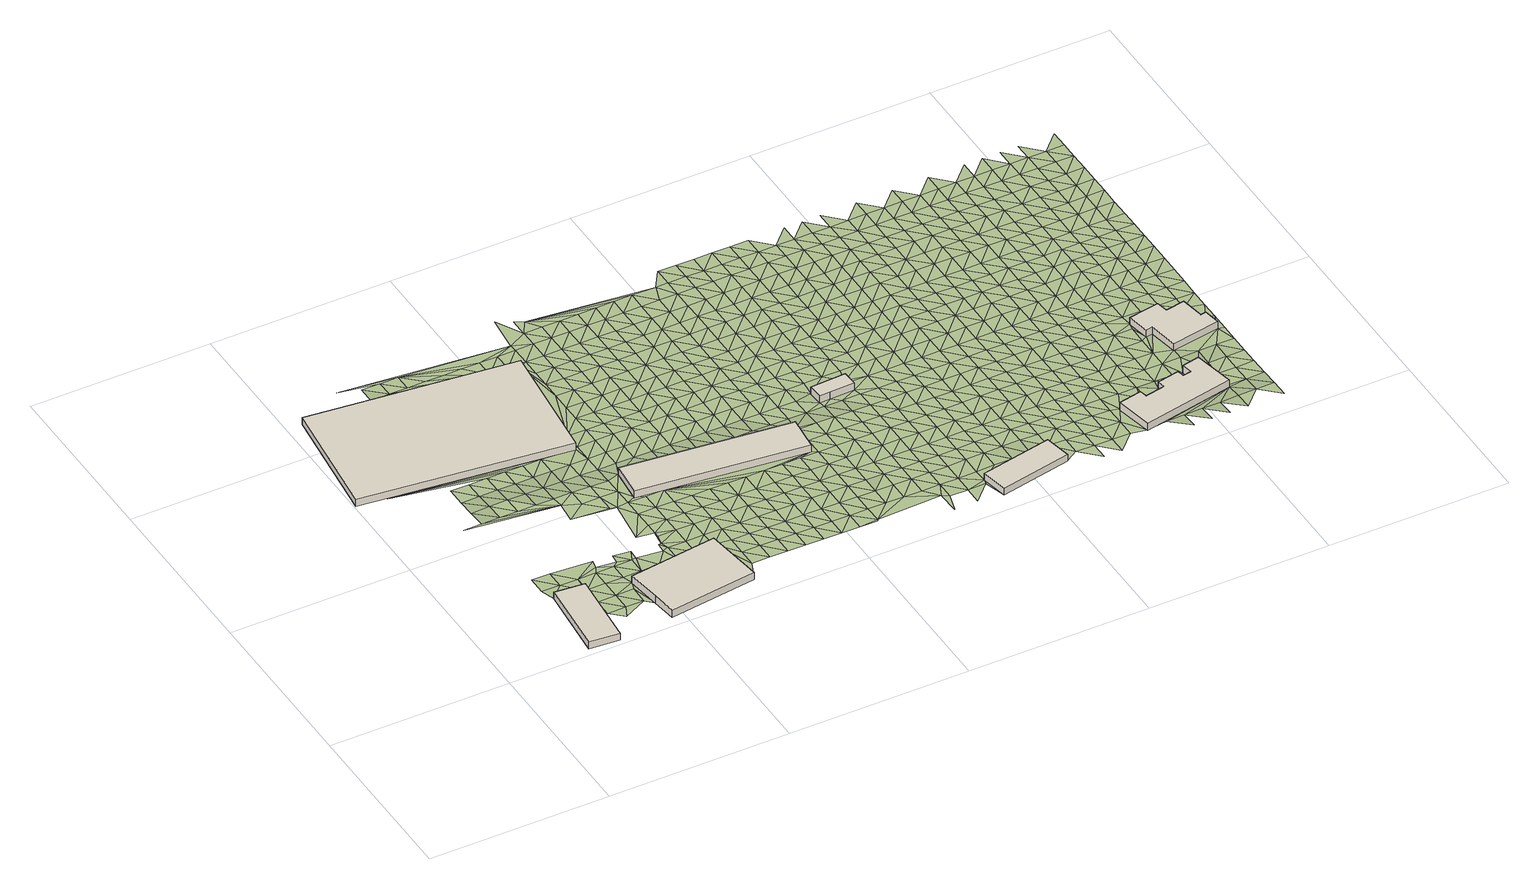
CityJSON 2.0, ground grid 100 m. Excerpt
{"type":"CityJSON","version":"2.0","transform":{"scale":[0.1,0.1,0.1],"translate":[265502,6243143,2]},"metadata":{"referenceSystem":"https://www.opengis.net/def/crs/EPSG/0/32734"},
"CityObjects":{
"building1":{"type":"Building","attributes":{"building":"industrial","building:levels":"1","footprint":{"type":"Polygon"},"plus_code":"C4XVXQX7+X7W","ground_height":3.92,"building_height":4.1,"roof_height":8.02},"geometry":[{"type":"Solid","lod":"1","boundaries":[[[[0,1,2,3]],[[1,4,5,2]],[[4,6,7,5]],[[6,0,3,7]],[[3,2,5,7]],[[6,4,1,0]]]]}]},
"building2":{"type":"Building","attributes":{"building":"industrial","building:levels":"1","footprint":{"type":"Polygon"},"plus_code":"C5X5XRXG+XCR","ground_height":2.96,"building_height":4.1,"roof_height":7.06},"geometry":[{"type":"Solid","lod":"1","boundaries":[[[[8,9,10,11]],[[9,12,13,10]],[[12,14,15,13]],[[14,8,11,15]],[[11,10,13,15]],[[14,12,9,8]]]]}]},
"building3":{"type":"Building","attributes":{"building":"industrial","building:levels":"1","footprint":{"type":"Polygon"},"plus_code":"C7XRXQXX+X9W","ground_height":4.1,"building_height":4.1,"roof_height":8.2},"geometry":[{"type":"Solid","lod":"1","boundaries":[[[[16,17,18,19,20,21]],[[17,22,23,19,18]],[[22,24,25,23]],[[24,26,27,25]],[[26,16,21,20,27]],[[20,19,23,25,27]],[[26,24,22,17,16]]]]}]},
"building4":{"type":"Building","attributes":{"building":"industrial","building:levels":"1","footprint":{"type":"Polygon"},"plus_code":"CCXGXXX6+XHV","ground_height":3.63,"building_height":4.1,"roof_height":7.73},"geometry":[{"type":"Solid","lod":"1","boundaries":[[[[28,29,30,31]],[[29,32,33,30]],[[32,34,35,33]],[[34,28,31,35]],[[31,30,33,35]],[[34,32,29,28]]]]}]},
"building5":{"type":"Building","attributes":{"building":"industrial","building:levels":"1","footprint":{"type":"Polygon"},"plus_code":"CJXCX4XJ+X2X","ground_height":3.08,"building_height":4.1,"roof_height":7.18},"geometry":[{"type":"Solid","lod":"1","boundaries":[[[[36,37,38,39]],[[37,40,41,38]],[[40,42,43,41]],[[42,44,45,43]],[[44,36,39,45]],[[39,38,41,43,45]],[[44,42,40,37,36]]]]}]},
"building6":{"type":"Building","attributes":{"building":"industrial","building:levels":"1","footprint":{"type":"Polygon"},"plus_code":"CQX2XXXW+XCV","ground_height":2.72,"building_height":4.1,"roof_height":6.82},"geometry":[{"type":"Solid","lod":"1","boundaries":[[[[46,47,48,49]],[[47,50,51,48]],[[50,52,53,51]],[[52,46,49,53]],[[49,48,51,53]],[[52,50,47,46]]]]}]},
"building7":{"type":"Building","attributes":{"building":"industrial","building:levels":"1","footprint":{"type":"Polygon"},"plus_code":"C3XHXJXX+XQW","ground_height":2.42,"building_height":4.1,"roof_height":6.52},"geometry":[{"type":"Solid","lod":"1","boundaries":[[[[54,55,56,57]],[[55,58,59,56]],[[58,60,61,59]],[[60,62,63,61]],[[62,64,65,63]],[[64,66,67,65]],[[66,68,69,67]],[[68,70,71,69]],[[70,72,73,71]],[[72,74,75,73]],[[74,76,77,75]],[[76,54,57,77]],[[57,56,59,61,63,65,67,69,71,73,75,77]],[[76,74,72,70,68,66,64,62,60,58,55,54]]]]}]},
"building8":{"type":"Building","attributes":{"building":"industrial","building:levels":"1","footprint":{"type":"Polygon"},"plus_code":"C4XWXRXM+XPW","ground_height":2.54,"building_height":4.1,"roof_height":6.64},"geometry":[{"type":"Solid","lod":"1","boundaries":[[[[78,79,80,81]],[[79,82,83,80]],[[82,84,85,83]],[[84,86,87,85]],[[86,88,89,87]],[[88,90,91,89]],[[90,92,93,91]],[[92,94,95,93]],[[94,96,97,95]],[[96,78,81,97]],[[81,80,83,85,87,89,91,93,95,97]],[[96,94,92,90,88,86,84,82,79,78]]]]}]},
"terrain1":{"type":"TINRelief","geometry":[{"type":"CompositeSurface","lod":"1","boundaries":[[[98,99,100]],[[100,99,101]],[[101,99,102]],[[98,103,99]],[[4,104,103]],[[102,99,105]],[[104,106,107]],[[103,105,99]],[[104,108,103]],[[106,109,107]],[[103,108,105]],[[108,104,110]],[[110,104,107]],[[111,112,113]],[[108,114,105]],[[107,109,115]],[[116,102,105]],[[117,108,110]],[[117,114,108]],[[110,107,115]],[[111,118,119]],[[118,111,113]],[[112,120,121]],[[114,122,105]],[[123,119,124]],[[110,125,117]],[[105,122,116]],[[115,126,110]],[[124,119,118]],[[117,127,114]],[[125,110,126]],[[118,113,128]],[[129,123,124]],[[126,115,130]],[[127,117,125]],[[113,112,121]],[[122,114,131]],[[132,133,134]],[[126,130,125]],[[124,118,135]],[[127,131,114]],[[135,118,128]],[[124,136,129]],[[137,122,131]],[[124,135,136]],[[138,127,125]],[[121,128,113]],[[131,127,138]],[[132,134,139]],[[128,140,135]],[[129,136,133]],[[131,141,137]],[[136,135,142]],[[138,141,131]],[[143,137,141]],[[142,135,140]],[[144,138,125]],[[140,128,121]],[[139,145,132]],[[136,146,133]],[[136,142,146]],[[141,138,147]],[[148,143,141]],[[147,138,144]],[[142,140,149]],[[150,145,151]],[[148,141,147]],[[146,134,133]],[[152,153,154]],[[155,144,125]],[[140,121,149]],[[156,146,142]],[[157,158,159]],[[149,156,142]],[[160,161,121]],[[146,162,134]],[[163,147,144]],[[156,162,146]],[[159,158,164]],[[165,154,153]],[[155,125,166]],[[167,168,164]],[[169,149,121]],[[149,169,156]],[[162,139,134]],[[170,161,160]],[[121,161,169]],[[163,144,155]],[[164,158,171]],[[172,170,160]],[[162,156,173]],[[156,169,174]],[[157,165,153]],[[166,125,175]],[[163,155,176]],[[177,163,176]],[[156,174,173]],[[161,178,169]],[[162,145,139]],[[179,177,176]],[[167,164,171]],[[178,161,170]],[[155,166,176]],[[180,181,182]],[[162,173,145]],[[183,182,179]],[[174,169,184]],[[185,172,181]],[[185,181,180]],[[176,186,179]],[[158,157,153]],[[184,169,178]],[[170,172,178]],[[179,187,183]],[[188,167,171]],[[186,176,166]],[[174,189,173]],[[187,182,183]],[[174,184,190]],[[179,186,187]],[[172,191,178]],[[180,182,192]],[[145,173,189]],[[185,193,172]],[[174,190,189]],[[184,178,191]],[[171,158,153]],[[192,185,180]],[[193,191,172]],[[192,182,187]],[[8,194,153]],[[188,195,167]],[[196,190,184]],[[197,186,166]],[[185,198,193]],[[199,168,167]],[[191,196,184]],[[198,185,192]],[[200,191,193]],[[166,175,197]],[[187,186,201]],[[145,189,151]],[[190,202,189]],[[196,203,190]],[[153,188,171]],[[200,193,204]],[[205,175,22]],[[192,187,201]],[[204,193,198]],[[186,197,201]],[[190,203,202]],[[195,206,167]],[[191,200,28]],[[28,196,191]],[[192,207,198]],[[175,205,208]],[[202,151,189]],[[196,28,203]],[[201,207,192]],[[175,209,197]],[[208,210,175]],[[153,195,188]],[[204,211,200]],[[211,204,198]],[[207,212,198]],[[210,209,175]],[[213,201,197]],[[205,214,208]],[[167,206,215]],[[151,202,216]],[[203,28,217]],[[202,203,218]],[[211,198,212]],[[201,213,207]],[[216,219,151]],[[197,209,213]],[[220,210,208]],[[203,217,218]],[[221,216,202]],[[208,214,220]],[[195,153,206]],[[222,212,207]],[[209,210,223]],[[207,213,222]],[[202,218,221]],[[224,219,216]],[[217,28,225]],[[220,223,210]],[[211,212,226]],[[213,209,227]],[[212,222,226]],[[216,221,224]],[[214,228,220]],[[223,227,209]],[[215,199,167]],[[194,151,219]],[[217,229,218]],[[153,215,206]],[[222,213,230]],[[219,224,231]],[[225,28,232]],[[223,220,233]],[[227,230,213]],[[217,225,229]],[[221,218,234]],[[233,220,228]],[[235,219,231]],[[236,211,226]],[[237,226,222]],[[238,227,223]],[[221,234,224]],[[230,237,222]],[[219,235,239]],[[229,234,218]],[[223,233,238]],[[215,153,240]],[[194,219,239]],[[231,224,241]],[[237,236,226]],[[233,228,242]],[[230,227,243]],[[227,238,244]],[[153,245,240]],[[234,241,224]],[[229,225,246]],[[245,153,194]],[[247,211,236]],[[248,225,232]],[[227,244,243]],[[249,237,230]],[[235,231,250]],[[233,251,238]],[[241,252,231]],[[225,248,246]],[[253,234,229]],[[242,251,233]],[[237,249,236]],[[230,243,249]],[[231,252,250]],[[254,239,235]],[[244,238,255]],[[194,239,256]],[[234,253,241]],[[199,215,240]],[[253,229,246]],[[211,257,200]],[[248,232,258]],[[251,255,238]],[[259,245,194]],[[211,247,260]],[[239,254,256]],[[194,256,261]],[[245,262,240]],[[235,250,254]],[[244,263,243]],[[264,252,241]],[[247,236,249]],[[242,265,251]],[[194,261,259]],[[244,255,263]],[[245,259,262]],[[241,253,264]],[[248,266,246]],[[258,267,248]],[[243,268,249]],[[269,261,256]],[[256,254,270]],[[199,240,262]],[[252,271,250]],[[272,255,251]],[[246,266,253]],[[263,268,243]],[[252,264,273]],[[248,267,266]],[[261,269,259]],[[251,265,272]],[[256,270,269]],[[274,211,260]],[[250,271,254]],[[252,273,271]],[[247,249,260]],[[253,275,264]],[[268,276,249]],[[277,267,258]],[[278,263,255]],[[28,279,232]],[[255,272,280]],[[266,275,253]],[[270,254,281]],[[262,259,282]],[[260,249,276]],[[269,283,259]],[[263,278,268]],[[273,264,284]],[[281,254,271]],[[280,278,255]],[[282,199,262]],[[265,285,272]],[[259,283,282]],[[275,284,264]],[[270,286,269]],[[266,267,287]],[[267,277,288]],[[289,276,268]],[[286,270,281]],[[271,273,290]],[[280,272,291]],[[268,278,289]],[[284,292,273]],[[267,288,287]],[[199,293,294]],[[282,293,199]],[[295,283,269]],[[266,296,275]],[[285,291,272]],[[273,292,290]],[[295,269,286]],[[274,260,276]],[[297,281,271]],[[276,289,298]],[[266,287,296]],[[288,277,299]],[[278,280,300]],[[284,275,301]],[[274,257,211]],[[291,302,280]],[[283,303,282]],[[232,279,258]],[[274,276,298]],[[271,290,297]],[[283,295,304]],[[278,300,289]],[[305,286,281]],[[300,280,302]],[[275,296,301]],[[284,306,292]],[[303,293,282]],[[283,304,303]],[[307,291,285]],[[295,286,305]],[[288,308,287]],[[299,309,288]],[[305,281,297]],[[298,289,310]],[[311,312,293]],[[284,301,306]],[[290,292,313]],[[291,307,302]],[[296,287,308]],[[285,314,307]],[[300,310,289]],[[288,309,308]],[[315,304,295]],[[316,311,293]],[[316,293,303]],[[258,279,277]],[[298,317,274]],[[290,313,297]],[[292,306,313]],[[295,305,315]],[[310,317,298]],[[318,309,299]],[[319,300,302]],[[296,320,301]],[[302,307,321]],[[296,308,322]],[[297,323,305]],[[303,304,324]],[[315,325,304]],[[300,319,310]],[[306,301,320]],[[317,326,274]],[[323,297,313]],[[319,302,321]],[[296,322,320]],[[314,327,307]],[[304,325,324]],[[311,316,328]],[[329,315,305]],[[309,330,308]],[[328,316,303]],[[309,318,331]],[[279,299,277]],[[332,317,310]],[[329,305,323]],[[314,333,327]],[[313,306,334]],[[321,307,335]],[[330,322,308]],[[332,310,319]],[[306,320,336]],[[309,331,330]],[[328,303,324]],[[337,325,315]],[[327,335,307]],[[338,326,317]],[[306,336,334]],[[329,337,315]],[[339,323,313]],[[332,338,317]],[[326,257,274]],[[331,318,340]],[[319,321,341]],[[342,320,322]],[[321,335,343]],[[344,322,330]],[[311,328,345]],[[323,339,329]],[[279,318,299]],[[346,324,325]],[[313,334,339]],[[325,337,347]],[[341,332,319]],[[342,336,320]],[[338,348,326]],[[341,321,343]],[[322,344,342]],[[324,346,328]],[[325,347,346]],[[337,329,349]],[[330,331,350]],[[351,335,327]],[[340,352,331]],[[349,329,339]],[[353,338,332]],[[348,257,326]],[[354,334,336]],[[335,351,343]],[[332,341,355]],[[342,356,336]],[[331,352,350]],[[357,347,337]],[[358,344,330]],[[311,345,359]],[[346,345,328]],[[340,318,279]],[[338,353,348]],[[334,354,339]],[[332,355,353]],[[336,356,354]],[[337,349,357]],[[343,360,341]],[[330,350,358]],[[361,352,340]],[[344,362,342]],[[351,360,343]],[[351,327,363]],[[346,347,364]],[[357,365,347]],[[366,355,341]],[[349,339,367]],[[342,362,356]],[[348,353,368]],[[354,369,339]],[[344,358,362]],[[257,348,368]],[[360,366,341]],[[347,365,364]],[[370,311,359]],[[367,357,349]],[[350,352,371]],[[359,345,346]],[[352,361,372]],[[367,339,369]],[[361,340,279]],[[353,355,373]],[[354,356,374]],[[350,371,358]],[[366,373,355]],[[352,372,371]],[[374,356,362]],[[346,364,359]],[[375,257,368]],[[376,365,357]],[[360,351,377]],[[368,353,378]],[[379,369,354]],[[376,357,367]],[[279,257,375]],[[327,380,363]],[[358,381,362]],[[373,378,353]],[[379,354,374]],[[351,363,377]],[[382,372,361]],[[383,366,360]],[[364,365,384]],[[371,381,358]],[[370,385,311]],[[386,375,368]],[[382,361,279]],[[384,365,376]],[[375,387,279]],[[366,383,373]],[[388,367,369]],[[378,386,368]],[[369,379,389]],[[360,377,383]],[[390,374,362]],[[362,381,391]],[[392,387,375]],[[393,371,372]],[[359,364,370]],[[382,394,372]],[[388,369,389]],[[395,364,384]],[[379,374,390]],[[396,376,367]],[[386,392,375]],[[390,362,391]],[[397,279,387]],[[398,378,373]],[[371,393,381]],[[373,383,399]],[[372,394,393]],[[364,395,370]],[[400,377,363]],[[396,367,388]],[[401,382,279]],[[402,389,379]],[[403,384,376]],[[373,399,398]],[[385,404,311]],[[392,397,387]],[[405,386,378]],[[377,400,383]],[[381,406,391]],[[390,402,379]],[[363,407,400]],[[380,407,363]],[[401,394,382]],[[384,403,395]],[[397,401,279]],[[396,403,376]],[[406,381,393]],[[386,405,392]],[[389,408,388]],[[378,398,405]],[[399,383,409]],[[391,410,390]],[[402,408,389]],[[409,383,400]],[[410,391,406]],[[396,388,411]],[[394,412,393]],[[385,370,395]],[[401,413,394]],[[403,414,395]],[[397,392,415]],[[402,390,416]],[[392,405,417]],[[408,411,388]],[[418,419,380]],[[398,399,420]],[[421,400,407]],[[412,406,393]],[[399,409,422]],[[407,380,421]],[[390,410,416]],[[394,413,412]],[[395,414,385]],[[397,415,401]],[[392,417,415]],[[398,420,405]],[[423,408,402]],[[403,396,424]],[[399,422,420]],[[411,425,396]],[[421,380,419]],[[400,426,409]],[[423,402,416]],[[424,414,403]],[[410,406,427]],[[401,44,413]],[[424,396,425]],[[400,421,426]],[[406,412,428]],[[417,405,429]],[[401,415,430]],[[431,422,409]],[[411,408,432]],[[429,405,420]],[[433,408,423]],[[430,44,401]],[[406,428,427]],[[434,412,413]],[[419,435,421]],[[436,416,410]],[[414,437,385]],[[409,426,431]],[[417,438,415]],[[434,413,44]],[[408,433,432]],[[437,414,424]],[[411,439,425]],[[438,417,429]],[[410,427,436]],[[440,420,422]],[[441,423,416]],[[426,421,442]],[[443,428,412]],[[431,444,422]],[[415,445,430]],[[412,434,443]],[[442,421,435]],[[411,432,439]],[[430,36,44]],[[446,424,425]],[[422,444,440]],[[445,415,438]],[[436,441,416]],[[385,437,404]],[[447,429,420]],[[448,433,423]],[[431,426,449]],[[450,427,428]],[[446,425,439]],[[449,426,442]],[[443,451,428]],[[438,429,447]],[[452,435,453]],[[454,36,430]],[[455,437,424]],[[420,440,447]],[[430,445,454]],[[423,441,448]],[[456,444,431]],[[433,457,432]],[[427,450,436]],[[428,451,450]],[[431,449,456]],[[424,446,455]],[[442,435,458]],[[434,459,443]],[[445,438,460]],[[439,432,457]],[[437,455,404]],[[433,448,457]],[[460,438,447]],[[458,435,452]],[[440,444,461]],[[441,436,462]],[[459,451,443]],[[444,456,463]],[[450,464,436]],[[454,445,465]],[[449,442,466]],[[458,467,442]],[[440,461,447]],[[36,454,37]],[[441,462,448]],[[468,446,439]],[[444,463,461]],[[460,465,445]],[[462,436,464]],[[439,457,469]],[[470,404,455]],[[449,466,456]],[[458,452,46]],[[471,450,451]],[[442,467,466]],[[472,459,434]],[[446,468,455]],[[473,404,470]],[[468,439,469]],[[471,451,459]],[[474,460,447]],[[465,475,454]],[[463,456,476]],[[477,457,448]],[[478,464,450]],[[474,447,461]],[[462,479,448]],[[475,37,454]],[[480,470,455]],[[466,476,456]],[[478,450,471]],[[460,481,465]],[[477,469,457]],[[448,479,477]],[[482,467,458]],[[468,480,455]],[[481,460,474]],[[461,463,483]],[[484,462,464]],[[470,485,473]],[[476,486,463]],[[464,478,487]],[[488,475,465]],[[489,466,467]],[[490,471,459]],[[491,459,472]],[[470,480,485]],[[492,472,37]],[[474,461,483]],[[468,469,493]],[[463,486,483]],[[488,465,481]],[[487,484,464]],[[494,469,477]],[[462,495,479]],[[466,489,476]],[[496,37,475]],[[478,471,490]],[[467,482,489]],[[490,459,491]],[[468,493,480]],[[497,473,485]],[[493,469,494]],[[474,498,481]],[[482,458,499]],[[37,500,492]],[[475,488,496]],[[462,484,495]],[[492,500,472]],[[501,486,476]],[[502,487,478]],[[479,503,477]],[[483,498,474]],[[485,480,504]],[[476,489,501]],[[478,490,502]],[[37,496,500]],[[472,505,491]],[[479,495,503]],[[504,480,493]],[[488,481,506]],[[507,494,477]],[[498,508,481]],[[509,483,486]],[[484,487,510]],[[482,499,489]],[[511,497,485]],[[491,505,490]],[[505,472,500]],[[486,501,512]],[[502,513,487]],[[488,506,496]],[[506,481,508]],[[477,503,507]],[[511,485,504]],[[499,458,514]],[[483,509,498]],[[495,484,510]],[[515,493,494]],[[486,512,509]],[[510,487,513]],[[501,489,516]],[[502,490,517]],[[500,496,518]],[[497,511,519]],[[515,494,507]],[[516,489,499]],[[517,490,505]],[[520,508,498]],[[495,521,503]],[[522,504,493]],[[506,518,496]],[[523,512,501]],[[524,513,502]],[[498,509,520]],[[495,510,521]],[[504,522,511]],[[516,523,501]],[[493,515,522]],[[524,502,517]],[[507,503,525]],[[500,526,505]],[[518,527,500]],[[514,458,528]],[[512,529,509]],[[530,506,508]],[[508,520,531]],[[503,521,525]],[[510,513,532]],[[514,516,499]],[[523,529,512]],[[533,513,524]],[[500,527,526]],[[506,530,518]],[[534,519,511]],[[535,517,505]],[[530,508,531]],[[511,522,536]],[[520,509,537]],[[510,532,521]],[[515,507,538]],[[532,513,533]],[[525,539,507]],[[529,537,509]],[[511,536,534]],[[505,526,535]],[[540,527,518]],[[541,523,516]],[[515,538,522]],[[542,524,517]],[[538,507,539]],[[543,516,514]],[[544,531,520]],[[525,521,545]],[[518,530,540]],[[523,541,529]],[[537,544,520]],[[545,521,532]],[[516,543,541]],[[535,542,517]],[[546,533,524]],[[536,522,547]],[[530,531,548]],[[549,539,525]],[[526,527,550]],[[527,540,551]],[[547,522,538]],[[544,548,531]],[[549,525,545]],[[524,542,546]],[[537,529,552]],[[553,532,533]],[[554,534,536]],[[526,550,535]],[[514,528,543]],[[529,541,555]],[[527,551,550]],[[540,530,556]],[[554,536,547]],[[557,538,539]],[[529,555,552]],[[548,556,530]],[[553,533,546]],[[558,539,549]],[[559,544,537]],[[560,545,532]],[[543,561,541]],[[562,551,540]],[[542,535,563]],[[564,534,554]],[[557,539,558]],[[550,565,535]],[[543,528,561]],[[544,559,548]],[[566,547,538]],[[537,552,559]],[[556,562,540]],[[532,553,560]],[[567,555,541]],[[568,549,545]],[[542,563,546]],[[563,535,565]],[[567,541,561]],[[538,557,566]],[[569,528,570]],[[571,554,547]],[[550,551,572]],[[562,573,551]],[[560,568,545]],[[556,548,574]],[[575,558,549]],[[548,559,576]],[[555,577,552]],[[553,546,578]],[[564,554,571]],[[567,579,555]],[[563,580,546]],[[551,573,572]],[[571,547,566]],[[581,565,550]],[[582,561,528]],[[548,576,574]],[[549,568,575]],[[569,583,528]],[[552,577,559]],[[584,562,556]],[[553,578,560]],[[557,558,585]],[[555,579,577]],[[578,546,580]],[[561,582,567]],[[550,572,581]],[[528,583,582]],[[562,584,573]],[[557,585,566]],[[586,563,565]],[[556,574,584]],[[564,571,587]],[[585,558,575]],[[588,576,559]],[[579,567,589]],[[568,560,590]],[[588,559,577]],[[578,591,560]],[[586,565,581]],[[583,569,592]],[[593,580,563]],[[566,594,571]],[[567,582,589]],[[568,590,575]],[[595,572,573]],[[592,569,596]],[[573,584,597]],[[590,560,591]],[[594,566,585]],[[598,574,576]],[[588,599,576]],[[563,586,593]],[[577,579,600]],[[601,578,580]],[[583,602,582]],[[603,587,571]],[[579,589,604]],[[573,597,595]],[[574,598,584]],[[605,581,572]],[[576,599,598]],[[602,583,592]],[[603,571,594]],[[577,600,588]],[[606,585,575]],[[579,604,600]],[[601,580,593]],[[590,607,575]],[[608,591,578]],[[582,609,589]],[[572,595,605]],[[597,584,610]],[[611,586,581]],[[606,575,607]],[[609,582,602]],[[599,588,612]],[[613,594,585]],[[610,584,598]],[[578,601,608]],[[604,589,614]],[[615,590,591]],[[588,600,612]],[[611,581,605]],[[616,602,592]],[[617,593,586]],[[594,613,603]],[[589,609,614]],[[585,606,613]],[[618,598,599]],[[595,597,619]],[[620,616,592]],[[597,610,621]],[[615,591,608]],[[622,607,590]],[[599,612,618]],[[586,611,617]],[[623,600,604]],[[624,601,593]],[[625,609,602]],[[595,619,605]],[[604,614,626]],[[597,621,619]],[[598,627,610]],[[602,616,625]],[[590,615,622]],[[603,613,628]],[[600,623,612]],[[606,607,629]],[[604,626,623]],[[598,618,627]],[[624,593,617]],[[630,608,601]],[[614,609,631]],[[605,632,611]],[[603,628,633]],[[634,621,610]],[[606,629,613]],[[629,607,622]],[[631,609,625]],[[632,605,619]],[[612,635,618]],[[620,636,616]],[[610,627,634]],[[601,624,630]],[[637,626,614]],[[638,615,608]],[[611,639,617]],[[635,612,623]],[[640,628,613]],[[631,637,614]],[[639,611,632]],[[627,618,641]],[[625,616,642]],[[621,643,619]],[[634,644,621]],[[638,608,630]],[[640,613,629]],[[626,645,623]],[[617,646,624]],[[647,622,615]],[[641,618,635]],[[642,631,625]],[[642,616,636]],[[626,637,645]],[[646,617,639]],[[621,644,643]],[[634,627,648]],[[649,632,619]],[[615,638,647]],[[640,650,628]],[[651,635,623]],[[624,652,630]],[[653,629,622]],[[648,627,641]],[[654,637,631]],[[632,649,639]],[[623,645,651]],[[652,624,646]],[[628,650,655]],[[619,643,649]],[[656,644,634]],[[629,653,640]],[[653,622,647]],[[654,631,642]],[[641,635,657]],[[630,658,638]],[[634,648,656]],[[659,646,639]],[[657,635,651]],[[658,630,652]],[[642,636,660]],[[645,637,661]],[[650,640,662]],[[637,654,663]],[[659,639,649]],[[638,664,647]],[[643,644,665]],[[644,656,666]],[[640,653,662]],[[645,661,651]],[[648,641,667]],[[668,652,646]],[[654,642,669]],[[661,637,663]],[[657,670,641]],[[664,638,658]],[[669,642,660]],[[655,650,671]],[[643,665,649]],[[646,659,668]],[[644,666,665]],[[648,667,656]],[[647,672,653]],[[663,654,669]],[[641,670,667]],[[650,662,671]],[[651,673,657]],[[672,647,664]],[[658,652,674]],[[673,651,661]],[[652,668,675]],[[666,656,676]],[[653,677,662]],[[659,649,678]],[[665,679,649]],[[680,670,657]],[[667,676,656]],[[652,675,674]],[[677,653,672]],[[681,663,669]],[[663,681,661]],[[682,664,658]],[[659,678,668]],[[657,673,680]],[[678,649,679]],[[662,683,671]],[[664,682,672]],[[666,684,665]],[[676,685,666]],[[658,674,682]],[[683,662,677]],[[686,673,661]],[[687,667,670]],[[675,668,688]],[[670,680,689]],[[690,671,691]],[[681,686,661]],[[678,688,668]],[[666,685,684]],[[681,669,692]],[[667,687,676]],[[693,677,672]],[[665,694,679]],[[670,689,687]],[[691,671,683]],[[680,673,695]],[[693,672,682]],[[675,696,674]],[[686,695,673]],[[688,697,675]],[[665,684,694]],[[698,685,676]],[[699,683,677]],[[700,678,679]],[[701,689,680]],[[674,696,682]],[[676,687,698]],[[675,697,696]],[[677,693,699]],[[686,681,702]],[[678,700,688]],[[695,701,680]],[[700,679,694]],[[692,702,681]],[[703,704,692]],[[687,689,705]],[[685,706,684]],[[691,683,707]],[[708,709,710]],[[685,698,711]],[[683,699,712]],[[713,697,688]],[[693,682,714]],[[692,704,702]],[[701,705,689]],[[696,715,682]],[[695,686,716]],[[694,684,706]],[[702,717,686]],[[685,711,706]],[[688,700,713]],[[683,712,707]],[[698,687,718]],[[693,714,699]],[[704,703,719]],[[714,682,715]],[[686,717,716]],[[705,718,687]],[[720,701,695]],[[721,660,710]],[[696,697,722]],[[723,702,704]],[[700,694,724]],[[697,713,725]],[[691,707,726]],[[727,711,698]],[[712,699,728]],[[706,724,694]],[[701,720,705]],[[695,716,720]],[[723,704,719]],[[718,727,698]],[[697,725,722]],[[714,728,699]],[[702,729,717]],[[713,700,730]],[[696,731,715]],[[729,702,723]],[[724,730,700]],[[732,718,705]],[[711,733,706]],[[712,734,707]],[[709,735,736]],[[727,737,711]],[[696,722,731]],[[728,738,712]],[[717,739,716]],[[740,725,713]],[[741,714,715]],[[732,705,720]],[[707,734,726]],[[721,710,709]],[[733,724,706]],[[739,717,729]],[[730,740,713]],[[711,737,733]],[[712,738,734]],[[742,727,718]],[[714,741,728]],[[741,715,731]],[[716,743,720]],[[718,732,742]],[[725,744,722]],[[745,730,724]],[[739,743,716]],[[740,746,725]],[[737,727,747]],[[748,729,723]],[[749,738,728]],[[724,733,745]],[[731,722,744]],[[747,727,742]],[[725,746,744]],[[728,741,749]],[[732,720,750]],[[743,751,720]],[[709,736,721]],[[752,739,729]],[[730,753,740]],[[730,745,754]],[[732,750,742]],[[741,731,755]],[[733,737,756]],[[734,738,757]],[[750,720,751]],[[758,736,759]],[[747,760,737]],[[761,729,748]],[[738,749,762]],[[753,746,740]],[[752,729,761]],[[744,755,731]],[[730,754,753]],[[763,743,739]],[[733,756,745]],[[737,760,756]],[[738,762,757]],[[742,764,747]],[[749,741,765]],[[743,763,751]],[[739,752,763]],[[764,742,750]],[[755,765,741]],[[744,746,766]],[[754,745,767]],[[768,769,748]],[[746,753,770]],[[734,757,771]],[[736,758,721]],[[761,748,60]],[[772,760,747]],[[773,762,749]],[[752,761,60]],[[756,767,745]],[[750,751,774]],[[60,748,769]],[[766,755,744]],[[747,764,772]],[[746,770,766]],[[765,773,749]],[[753,754,775]],[[751,763,774]],[[754,767,775]],[[755,776,765]],[[756,760,777]],[[762,778,757]],[[779,780,758]],[[760,772,781]],[[773,782,762]],[[783,764,750]],[[752,60,784]],[[785,770,753]],[[774,786,750]],[[776,755,766]],[[752,787,763]],[[757,778,771]],[[758,780,721]],[[753,775,785]],[[760,781,777]],[[762,782,778]],[[774,763,79]],[[772,764,788]],[[783,750,786]],[[789,773,765]],[[790,767,756]],[[752,784,787]],[[789,765,776]],[[774,79,786]],[[58,784,60]],[[783,788,764]],[[766,770,791]],[[785,792,770]],[[79,763,793]],[[756,777,790]],[[794,781,772]],[[763,787,793]],[[795,782,773]],[[775,767,796]],[[79,783,786]],[[797,780,779]],[[766,791,776]],[[788,794,772]],[[770,792,791]],[[773,789,795]],[[798,58,721]],[[796,785,775]],[[796,767,790]],[[797,721,780]],[[798,799,58]],[[778,782,800]],[[781,801,777]],[[794,802,781]],[[782,795,803]],[[784,804,787]],[[721,805,798]],[[804,784,58]],[[806,792,785]],[[789,776,807]],[[808,58,799]],[[791,809,776]],[[788,783,810]],[[798,805,799]],[[806,785,796]],[[781,802,801]],[[782,803,800]],[[789,807,795]],[[805,721,797]],[[804,58,808]],[[811,790,777]],[[807,776,809]],[[812,794,788]],[[791,792,813]],[[813,792,806]],[[778,800,814]],[[777,801,811]],[[794,812,802]],[[815,808,799]],[[803,795,816]],[[817,796,790]],[[788,810,812]],[[799,805,818]],[[819,809,791]],[[807,816,795]],[[820,810,783]],[[819,791,813]],[[799,818,815]],[[817,790,811]],[[821,804,808]],[[797,822,805]],[[823,806,796]],[[801,802,824]],[[803,825,800]],[[822,797,826]],[[802,812,827]],[[816,828,803]],[[804,829,787]],[[830,807,809]],[[815,821,808]],[[819,831,809]],[[823,796,817]],[[832,813,806]],[[818,805,833]],[[800,825,814]],[[801,824,811]],[[802,827,824]],[[803,828,825]],[[810,834,812]],[[807,830,816]],[[833,805,822]],[[830,809,831]],[[813,832,819]],[[810,820,834]],[[832,806,823]],[[818,835,815]],[[811,836,817]],[[827,812,837]],[[838,828,816]],[[835,818,833]],[[836,811,824]],[[804,821,829]],[[831,819,839]],[[834,837,812]],[[816,830,838]],[[815,840,821]],[[817,841,823]],[[819,832,839]],[[820,842,843]],[[840,815,835]],[[841,817,836]],[[830,831,844]],[[827,845,824]],[[825,828,846]],[[843,834,820]],[[827,837,847]],[[828,838,848]],[[823,849,832]],[[839,844,831]],[[821,840,850]],[[849,823,841]],[[827,847,845]],[[828,848,846]],[[834,851,837]],[[838,830,852]],[[853,836,824]],[[850,829,821]],[[832,854,839]],[[844,852,830]],[[834,843,851]],[[836,853,841]],[[854,832,849]],[[825,846,855]],[[824,845,853]],[[856,847,837]],[[857,848,838]],[[843,858,859]],[[844,839,860]],[[837,851,856]],[[852,857,838]],[[861,829,850]],[[862,849,841]],[[860,839,854]],[[859,829,863]],[[862,841,853]],[[829,861,863]],[[859,864,843]],[[865,852,844]],[[845,847,866]],[[846,848,867]],[[856,868,847]],[[857,869,848]],[[870,854,849]],[[843,871,851]],[[844,860,865]],[[859,863,864]],[[845,866,853]],[[849,862,870]],[[847,868,866]],[[848,869,867]],[[856,851,871]],[[871,843,864]],[[852,872,857]],[[852,865,873]],[[854,874,860]],[[854,870,875]],[[846,867,876]],[[877,868,856]],[[872,869,857]],[[862,853,878]],[[852,873,872]],[[866,879,853]],[[860,874,865]],[[856,871,877]],[[854,875,874]],[[862,878,870]],[[878,853,879]],[[873,865,880]],[[868,881,866]],[[882,867,869]],[[868,877,883]],[[869,872,884]],[[875,870,885]],[[874,880,865]],[[867,882,876]],[[878,885,870]],[[868,883,881]],[[869,884,882]],[[872,873,886]],[[866,887,879]],[[873,880,886]],[[874,875,888]],[[885,889,875]],[[866,881,887]],[[890,884,872]],[[891,878,879]],[[875,889,888]],[[872,886,890]],[[892,880,874]],[[878,891,885]],[[891,879,887]],[[884,893,882]],[[874,888,892]],[[890,894,884]],[[895,889,885]],[[886,880,896]],[[893,897,882]],[[885,891,895]],[[884,894,893]],[[896,890,886]],[[896,880,892]],[[888,889,898]],[[889,895,899]],[[900,894,890]],[[889,899,898]],[[900,890,896]],[[901,892,888]],[[894,902,893]],[[888,898,901]],[[902,894,900]],[[903,896,892]],[[904,905,893]],[[903,892,901]],[[893,902,904]],[[906,900,896]],[[906,896,903]],[[902,900,907]],[[907,904,902]],[[906,907,900]],[[908,904,907]],[[909,904,908]]]}]}
},
"vertices":[
[494,446,19],[455,25,19],[455,25,60],[494,446,60],[622,9,19],[622,9,60],[661,431,19],[661,431,60],
[86,2230,6],[6,1550,6],[6,1550,51],[86,2230,51],[1153,1414,6],[1153,1414,51],[1228,2102,6],[1228,2102,51],
[911,178,16],[929,42,16],[929,42,60],[929,42,62],[911,178,62],[911,178,60],[1419,106,16],[1419,106,62],[1376,434,16],[1376,434,62],[886,370,16],[886,370,62],
[1237,1139,15],[1217,943,15],[1217,943,57],[1237,1139,57],[2142,838,15],[2142,838,57],[2162,1033,15],[2162,1033,57],
[2424,1157,8],[2562,1163,8],[2562,1163,52],[2424,1157,52],[2558,1247,8],[2558,1247,52],[2361,1238,8],[2361,1238,52],[2364,1154,8],[2364,1154,52],
[2806,100,6],[3203,179,6],[3203,179,48],[2806,100,48],[3174,328,6],[3174,328,48],[2777,249,6],[2777,249,48],
[3661,204,0],[4171,307,0],[4171,307,45],[3661,204,45],[4125,533,0],[4125,533,45],[4027,513,0],[4027,513,45],[4039,454,0],[4039,454,45],[3993,445,0],[3993,445,45],[3985,485,0],[3985,485,45],[3861,460,0],[3861,460,45],[3869,417,0],[3869,417,45],[3759,395,0],[3759,395,45],[3750,438,0],[3750,438,45],[3619,411,0],[3619,411,45],
[3982,962,3],[4003,837,3],[4003,837,46],[3982,962,46],[4042,844,3],[4042,844,46],[4070,680,3],[4070,680,46],[4341,727,3],[4341,727,46],[4325,820,3],[4325,820,46],[4295,814,3],[4295,814,46],[4272,945,3],[4272,945,46],[4165,927,3],[4165,927,46],[4153,992,3],[4153,992,46],
[494,446,20],[568,520,20],[468,520,21],[468,620,22],[568,620,22],[661,431,20],[668,320,20],[668,520,20],[668,220,19],[768,220,19],[668,425,20],[737,155,19],[768,320,20],[468,1225,12],[468,1120,19],[568,1120,21],[768,520,21],[868,220,19],[796,602,22],[768,425,21],[568,1225,17],[468,1325,7],[368,1120,19],[873,1057,22],[790,557,21],[468,1430,8],[568,1325,9],[886,370,21],[868,320,21],[868,425,21],[668,1120,21],[568,1430,6],[911,178,19],[868,520,22],[168,1525,9],[668,1430,6],[768,1430,7],[668,1225,17],[668,1325,9],[899,543,22],[968,425,22],[868,1430,7],[768,1120,21],[968,520,22],[768,1225,15],[905,594,22],[1069,425,22],[968,1430,8],[768,1325,7],[994,525,22],[998,582,22],[868,1120,21],[6,1550,8],[1153,1414,8],[168,2230,5],[1069,2125,10],[268,2230,5],[1169,425,22],[868,1225,15],[468,2230,4],[568,2230,8],[468,2325,6],[861,939,23],[968,1020,21],[868,1325,8],[1137,507,21],[568,2325,5],[368,2230,5],[1269,425,21],[668,2325,5],[352,2365,5],[968,1120,20],[1069,920,23],[668,2230,8],[1104,910,23],[968,1325,7],[968,1225,13],[1376,434,20],[1169,520,21],[1143,565,21],[1069,1020,20],[1157,565,21],[1169,715,21],[1073,664,22],[1167,649,22],[1169,620,22],[1069,1120,18],[1169,820,21],[1269,520,21],[1269,620,21],[768,2230,8],[1069,1325,8],[1069,1225,12],[1169,1020,18],[1269,715,21],[1169,920,21],[1228,2102,7],[868,2230,7],[1169,1120,15],[1369,520,21],[1269,820,21],[1267,2273,6],[1217,943,21],[1369,620,21],[1169,1325,8],[1169,1225,10],[1269,920,21],[1469,220,18],[968,2230,7],[1369,715,21],[1469,320,19],[1469,520,20],[1469,425,19],[1369,920,20],[1369,820,21],[1469,620,20],[1569,220,18],[1069,2230,7],[1169,1430,8],[1269,1225,10],[1269,1325,8],[1169,1525,9],[1569,320,19],[1269,1430,9],[1469,715,19],[1569,425,19],[1269,1525,9],[1369,1225,10],[1469,820,19],[1569,520,20],[1669,220,17],[1369,1325,8],[1569,620,20],[1269,1625,8],[1469,1120,14],[1669,320,18],[1369,1430,9],[1269,1720,8],[1569,820,19],[1569,715,19],[1669,425,19],[1269,1825,8],[1169,2230,6],[1369,1525,8],[1769,220,15],[1669,620,19],[1669,520,20],[1169,2125,9],[1469,1325,8],[1669,820,18],[1469,1225,8],[1669,715,18],[1369,1720,7],[1769,320,17],[1369,1625,7],[1469,1430,8],[1369,1825,7],[1769,425,18],[1269,1925,8],[2142,838,16],[1569,1120,14],[1269,2125,7],[1769,820,15],[1269,2025,8],[1269,2230,6],[1769,520,19],[1469,1525,7],[1870,220,14],[1569,1325,8],[1569,1225,8],[1769,620,18],[1369,2025,7],[1369,1925,7],[1469,1720,7],[1870,320,15],[1469,1625,7],[1870,820,17],[1569,1430,8],[1769,715,15],[1669,1120,14],[1870,520,18],[2162,1033,16],[1870,425,17],[1469,1825,7],[1369,2230,6],[1369,2125,7],[1569,1525,7],[1970,220,12],[1469,1925,8],[1669,1325,7],[1669,1225,8],[1870,620,17],[1569,1720,7],[1970,320,14],[1569,1625,7],[1369,2325,6],[1287,2468,10],[1469,2025,8],[1669,1430,8],[1569,1825,7],[1870,715,17],[1769,1120,13],[1970,520,17],[1669,1525,7],[1970,425,16],[1469,2230,5],[1469,2125,7],[1569,1925,8],[1669,1625,7],[2070,320,12],[1769,1325,7],[1769,1225,7],[1970,620,17],[1414,2400,6],[1369,2425,6],[1669,1720,7],[2070,220,10],[1569,2025,8],[1469,2325,7],[1970,715,17],[1870,1120,12],[2070,520,16],[1769,1525,7],[2070,425,15],[1769,1430,8],[1669,1825,7],[1569,2230,5],[1569,2125,7],[1970,820,17],[2174,228,9],[1569,2325,7],[1669,1925,7],[1870,1325,7],[1870,1225,7],[2070,620,16],[2170,220,9],[1769,1720,7],[2170,320,11],[1769,1625,7],[1669,2025,8],[2070,715,16],[1769,1825,7],[1970,1120,12],[2170,520,15],[1870,1525,7],[2170,425,13],[1870,1430,8],[1669,2325,8],[1669,2230,5],[1669,2125,7],[2070,820,16],[1769,1925,7],[1970,1325,7],[2270,320,10],[1970,1225,7],[2170,715,16],[1870,1720,7],[2170,620,16],[1870,1625,7],[1769,2025,8],[1970,1430,8],[1769,2325,8],[2270,425,11],[2070,1120,10],[1970,1525,7],[2370,320,8],[1769,2230,5],[1769,2125,6],[2270,520,14],[1870,1925,8],[2170,820,16],[1870,1825,7],[1870,2325,10],[2070,1325,8],[2070,1225,7],[2270,620,15],[1970,1625,7],[2170,920,17],[1870,2025,8],[2370,425,9],[2270,715,16],[1970,1720,7],[2535,244,7],[2070,1430,8],[2170,1120,10],[2370,520,10],[1870,2125,6],[1970,2325,11],[2270,820,16],[2170,1020,16],[1970,1925,8],[1970,1825,7],[2070,1625,7],[2070,1525,7],[2270,920,17],[2170,1325,8],[2170,1225,7],[1870,2230,6],[1970,2025,8],[2270,1020,15],[2370,715,14],[2370,620,13],[2470,425,9],[2270,1120,9],[2070,1720,7],[1970,2125,6],[2101,2321,10],[2370,820,14],[2170,1430,8],[2470,320,8],[2070,1825,7],[2470,520,10],[2170,1525,7],[2070,1925,8],[2270,1325,8],[2270,1225,6],[1970,2230,7],[2370,1020,13],[2170,1625,7],[2370,920,15],[2541,117,8],[2570,220,7],[2470,715,14],[2570,320,8],[2470,620,13],[2170,1720,7],[2070,2125,6],[2070,2025,9],[2570,425,9],[2270,1525,7],[2270,1430,8],[2470,820,14],[2370,1120,8],[2570,520,10],[2170,1925,8],[2170,1825,7],[2361,1238,11],[2671,220,7],[2270,1625,7],[2070,2230,7],[2470,920,15],[2170,2025,9],[2570,715,13],[2270,1720,7],[2671,320,7],[2370,1325,9],[2570,620,11],[2470,1020,13],[2170,2125,6],[2570,820,13],[2270,1825,7],[2671,425,8],[2370,1525,7],[2370,1430,7],[2771,220,7],[2671,120,7],[2470,1120,8],[2170,2230,7],[2671,520,9],[2270,1925,8],[2777,249,7],[2470,1325,9],[2570,920,14],[2671,715,11],[2370,1720,7],[2671,620,10],[2370,1625,7],[2570,1020,11],[2771,425,11],[2771,320,9],[2270,2125,7],[2270,2025,8],[2170,2325,9],[2470,1430,7],[2558,1247,9],[2170,2425,10],[2671,820,11],[2570,1120,8],[2771,520,11],[2370,1925,8],[2470,1525,7],[2370,1825,8],[2270,2230,8],[2671,920,13],[2871,320,12],[2771,715,10],[2470,1720,7],[2270,2325,8],[2771,620,11],[2470,1625,7],[2671,1020,10],[2871,425,15],[2570,1430,7],[2570,1325,9],[2570,1225,9],[2370,2125,7],[2370,2025,8],[2470,1825,8],[2671,1120,8],[2270,2425,8],[2771,820,10],[2971,320,11],[2671,1225,8],[2871,520,14],[2570,1525,7],[2470,1925,8],[2370,2230,7],[2671,1325,8],[2771,1020,9],[2470,2025,8],[2771,920,11],[2871,715,11],[2570,1720,7],[2370,2325,6],[2871,620,12],[2570,1625,7],[3071,320,10],[2470,2125,7],[2971,425,16],[2671,1430,7],[2771,1120,7],[2370,2425,6],[2871,820,11],[2570,1825,9],[2470,2230,7],[2971,520,15],[2671,1525,7],[2570,1925,9],[2771,1325,8],[2771,1225,7],[3174,328,11],[2971,620,12],[2871,1020,8],[2871,920,10],[2671,1720,7],[2671,1625,7],[2470,2425,6],[2771,1430,7],[2470,2325,6],[2971,715,11],[2570,2125,8],[2570,2025,8],[2871,1120,7],[3071,520,14],[2771,1525,7],[3071,425,15],[2971,820,11],[2671,1825,9],[2771,1625,7],[2570,2230,7],[2971,920,10],[2671,1925,8],[2871,1325,8],[2871,1225,7],[3071,715,12],[2771,1720,7],[2570,2325,6],[3071,620,13],[2971,1020,9],[2671,2125,8],[2671,2025,8],[3071,820,12],[2771,1825,8],[3171,425,12],[2971,1120,7],[2871,1525,7],[2570,2425,6],[2871,1430,7],[2671,2230,7],[3171,520,12],[2771,1925,8],[3271,220,10],[3203,179,11],[2671,2325,6],[2971,1325,7],[2971,1225,7],[3071,1020,8],[2771,2025,7],[3071,920,11],[3171,715,13],[2871,1720,7],[3171,620,12],[2871,1625,7],[2971,1430,7],[3271,425,11],[3271,320,11],[3071,1120,7],[2771,2125,7],[2971,1525,7],[2671,2425,6],[3171,820,13],[3271,520,11],[2871,1925,7],[2871,1825,8],[3372,220,10],[2971,1625,7],[2771,2230,7],[3071,1325,7],[3372,120,10],[3071,1225,7],[3171,1020,9],[3171,920,12],[3271,715,12],[2971,1720,7],[3372,320,11],[2771,2325,6],[3271,620,11],[3071,1430,7],[2871,2125,7],[2871,2025,6],[2971,1825,8],[3372,425,11],[3171,1120,8],[3071,1525,7],[3271,820,12],[2871,2230,6],[3372,520,11],[2971,1925,7],[3472,220,8],[3071,1625,8],[3271,920,12],[3171,1325,7],[3472,120,10],[3171,1225,7],[2971,2025,6],[3372,715,12],[3071,1720,8],[3472,320,9],[3372,620,11],[3271,1020,9],[2871,2325,5],[2971,2125,7],[3071,1825,9],[3472,425,9],[3171,1430,7],[2871,2425,6],[3271,1120,9],[3372,820,12],[3572,220,6],[3472,520,9],[3071,1925,7],[3171,1525,7],[2971,2230,6],[3372,920,12],[3572,320,6],[3271,1325,7],[3271,1225,8],[3472,620,9],[3171,1625,8],[3071,2025,6],[3372,1020,9],[3271,1430,7],[2971,2325,6],[3472,715,10],[3171,1720,8],[3071,2125,6],[3572,425,6],[2971,2425,6],[3372,1120,9],[3472,820,10],[3171,1825,9],[3271,1525,7],[3661,204,3],[3572,620,6],[3071,2230,6],[3572,520,6],[3171,1925,7],[3372,1325,7],[3372,1225,8],[3472,1020,9],[3271,1625,8],[3619,411,6],[3472,920,11],[3071,2325,6],[3171,2025,6],[3572,715,6],[3271,1825,9],[3271,1720,8],[3472,1120,8],[3171,2125,6],[3372,1525,7],[3372,1430,7],[3572,820,6],[3672,520,2],[3271,1925,6],[3171,2230,7],[3472,1325,7],[3472,1225,8],[3672,620,3],[3572,1020,10],[3372,1625,8],[3572,920,10],[3071,2425,6],[3171,2325,7],[3750,438,3],[3271,2025,7],[3472,1430,7],[3672,715,4],[3372,1825,9],[3372,1720,8],[3572,1120,8],[3271,2125,7],[3472,1525,7],[3672,820,4],[3772,520,2],[3759,395,3],[3772,425,3],[3672,920,8],[3572,1325,7],[3271,2325,7],[3872,120,11],[3872,220,3],[3772,220,2],[3572,1225,8],[3271,2230,7],[3472,1625,7],[3372,2025,7],[3372,1925,6],[3772,715,3],[3772,620,2],[3672,1020,10],[3869,417,4],[3772,820,3],[4171,307,1],[3472,1825,8],[3861,460,4],[3572,1430,7],[3472,1720,7],[3271,2425,6],[3672,1120,9],[3372,2125,7],[3872,520,1],[3572,1525,7],[3472,1925,6],[3772,920,7],[3672,1325,7],[3372,2325,7],[3972,120,12],[3972,220,4],[3672,1225,8],[3372,2230,7],[3872,620,1],[3572,1625,7],[3472,2025,7],[3772,1020,10],[3872,715,3],[3572,1825,7],[3672,1430,7],[3572,1720,7],[3772,1120,10],[3985,485,1],[3472,2125,8],[3872,920,5],[3872,820,3],[3972,620,1],[3672,1625,8],[3672,1525,7],[3572,1925,6],[3772,1325,7],[3472,2325,6],[4072,220,5],[4072,120,13],[3772,1225,8],[3972,520,1],[3472,2230,7],[3972,715,3],[3872,1020,9],[3572,2025,7],[3672,1825,7],[3772,1430,7],[3993,445,4],[4039,454,2],[3672,1720,8],[3472,2425,6],[3872,1120,10],[3572,2125,7],[3972,820,3],[3772,1525,7],[3672,1925,6],[3872,1325,7],[3572,2325,6],[4172,120,13],[4172,220,9],[3872,1225,8],[3572,2230,6],[3982,962,6],[4072,620,3],[3772,1625,7],[3972,920,6],[4070,680,6],[3972,1020,8],[3672,2025,8],[3872,1430,7],[3772,1825,6],[3772,1720,7],[4042,844,6],[3972,1120,9],[3672,2125,8],[3872,1525,7],[4272,220,9],[4172,320,2],[4172,425,0],[3672,2325,7],[3972,1325,7],[3972,1225,9],[3672,2230,7],[4172,620,5],[4272,320,2],[3872,1625,6],[3772,2025,7],[4172,520,0],[3772,1925,6],[4072,1020,7],[3972,1430,7],[4072,1120,8],[3872,1720,6],[3672,2425,7],[4272,520,0],[3772,2125,7],[3972,1525,7],[4272,425,0],[3872,1825,6],[4153,992,6],[4272,620,5],[4373,220,11],[3972,1625,6],[4072,1325,9],[3772,2325,9],[4373,120,13],[4072,1225,9],[3772,2230,9],[4341,727,4],[3872,2025,6],[3872,1925,6],[3972,1720,6],[4373,320,5],[4172,1020,6],[4373,425,3],[4072,1430,7],[4172,1120,8],[3872,2125,5],[3972,1825,6],[4373,520,3],[4072,1525,7],[4165,927,5],[4272,945,5],[3972,1925,6],[4172,1325,9],[3872,2325,8],[4172,1225,9],[3872,2230,7],[4072,1625,7],[4373,620,4],[4272,1020,6],[3972,2025,7],[4172,1430,8],[4072,1720,7],[3872,2425,9],[4272,1120,8],[3972,2125,6],[4295,814,5],[4325,820,4],[4072,1825,7],[4373,715,4],[4172,1525,7],[4373,820,4],[4373,920,4],[4072,1925,7],[4272,1325,9],[3972,2325,8],[4272,1225,9],[3972,2230,6],[4172,1625,7],[4373,1020,6],[4072,2125,8],[4072,2025,8],[4172,1825,6],[4172,1720,7],[3972,2425,8],[4373,1120,8],[4272,1525,7],[4272,1430,8],[4172,1925,7],[4373,1325,9],[4072,2325,8],[4373,1225,8],[4072,2230,8],[4272,1625,7],[4172,2025,7],[4373,1430,9],[4272,1825,6],[4272,1720,7],[4172,2125,7],[4373,1525,8],[4272,1925,7],[4172,2325,7],[4172,2230,7],[4373,1625,7],[4272,2025,7],[4072,2425,7],[4373,1825,6],[4373,1720,7],[4272,2125,7],[4373,1925,8],[4272,2230,7],[4373,2025,7],[4272,2325,7],[4172,2425,7],[4373,2125,7],[4373,2230,6],[4373,2325,6],[4373,2425,5]
]}
